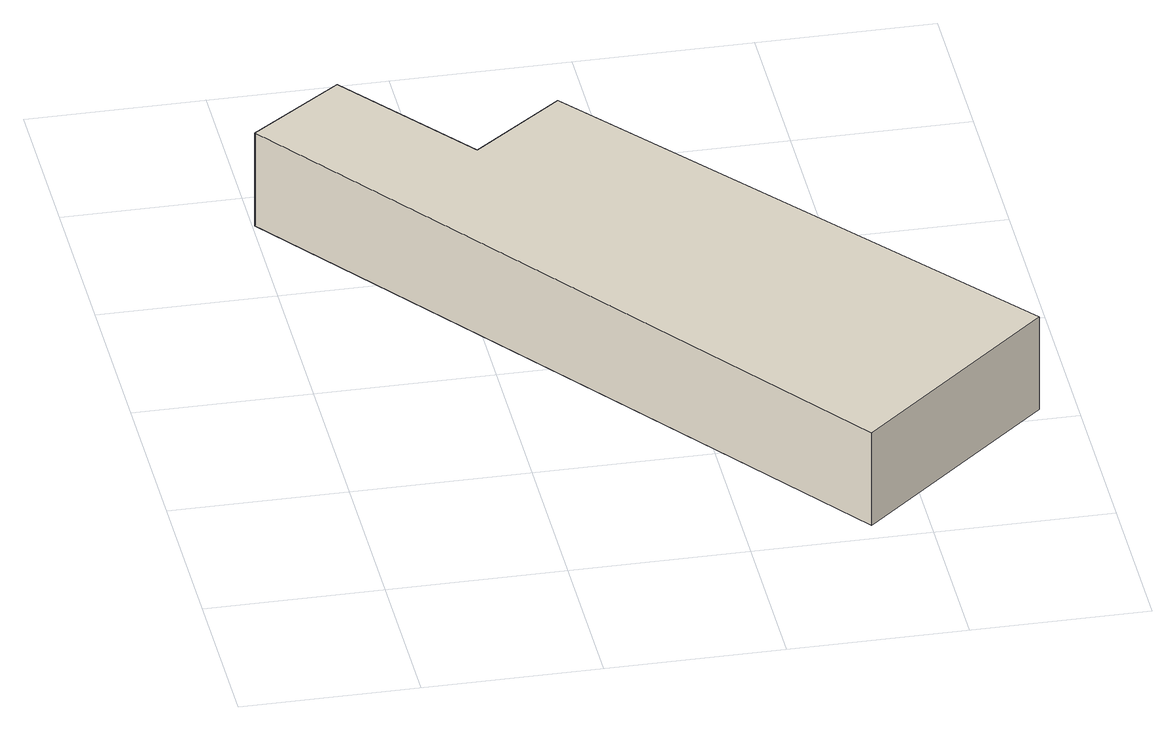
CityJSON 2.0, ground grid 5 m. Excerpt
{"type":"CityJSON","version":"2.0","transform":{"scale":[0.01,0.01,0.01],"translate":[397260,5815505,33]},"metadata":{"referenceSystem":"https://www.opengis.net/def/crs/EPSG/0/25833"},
"CityObjects":{
"building1":{"type":"Building","attributes":{"Gemeindeschluessel":"11000009","BezugspunktDach":"2200","function":"51009_1610","measuredHeight":2.95,"storeysAboveGround":0},"address":[{"country":"Germany","locality":"Berlin"}],"geometry":[{"type":"Solid","lod":"1","boundaries":[[[[0,1,2,3,4,5]],[[6,7,8,9,10,11]],[[6,11,5,4]],[[7,6,4,3]],[[8,7,3,2]],[[9,8,2,1]],[[10,9,1,0]],[[11,10,0,5]]]]}]}
},
"vertices":[
[1343,65,386],[1896,549,386],[836,1861,386],[576,1658,386],[270,2053,386],[7,1857,386],[270,2053,91],[576,1658,91],[836,1861,91],[1896,549,91],[1343,65,91],[7,1857,91]
]}
